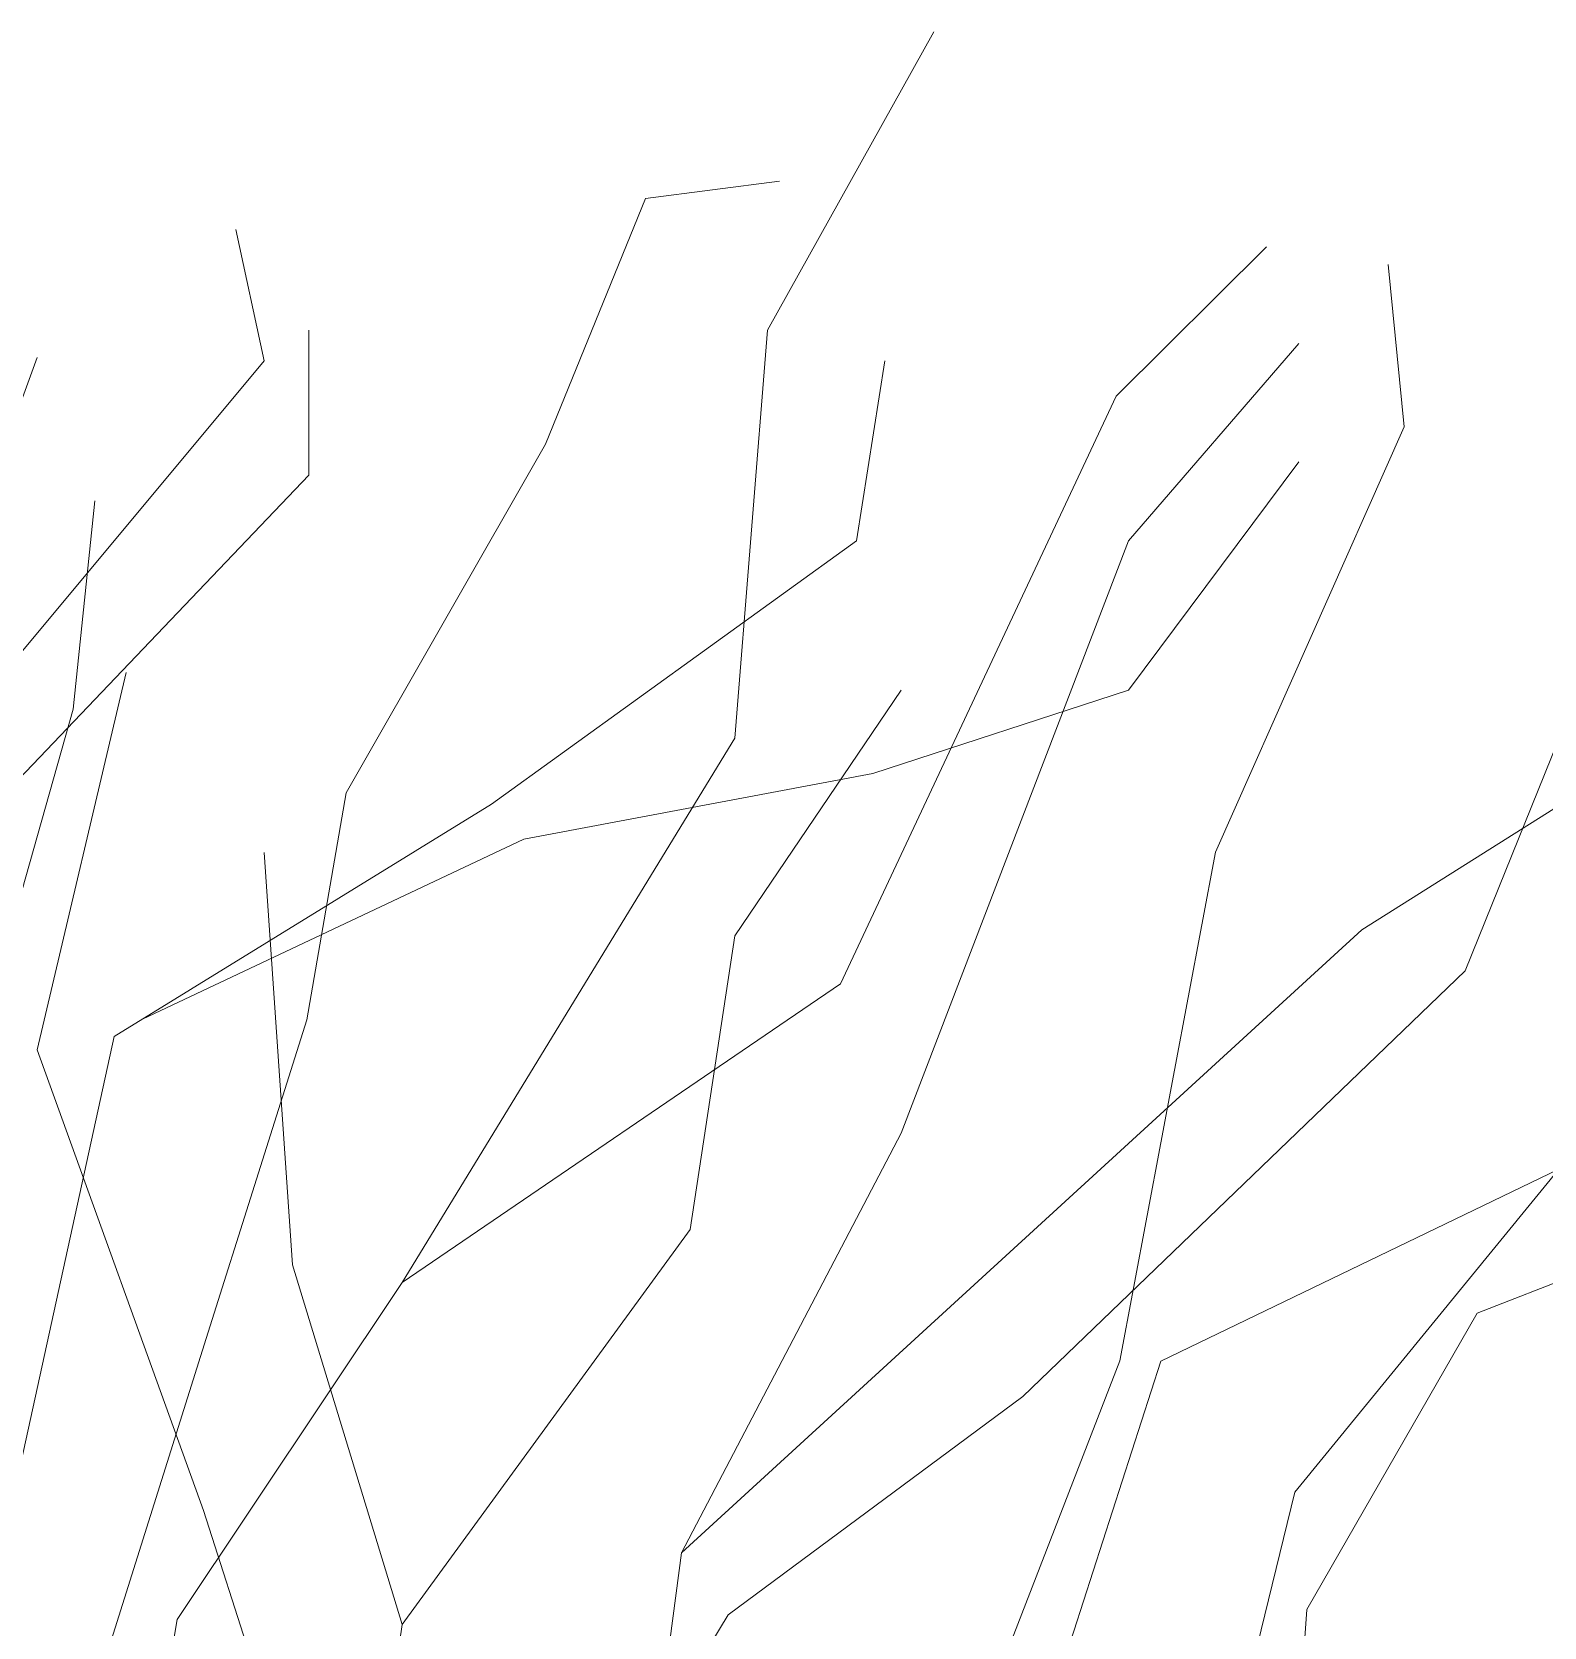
# Model space of a CAD drawing. Header units: millimetres. Extents: x -2481 to 9238, y -476 to 10647.
# Drawn here: x 4962.1 to 5082.3, y 3660.7 to 3787.4 of the extents above; entities that cross this region are included whole.
import ezdxf

# ---------------------------------------------------------------- set-up
doc = ezdxf.new("R2010")
doc.units = ezdxf.units.MM
doc.layers.add('Layer1', color=7, linetype='Continuous', lineweight=0)

msp = doc.modelspace()

# ---------------------------------------------------------------- linework, layer by layer
at = {"layer": 'Layer1'}
for p, q in [((5020.56, 3763.65), (5033.77, 3787.35)), ((5020.56, 3763.65), (5033.77, 3787.35)), ((5020.56, 3763.65), (5033.77, 3787.35)), ((5020.56, 3763.65), (5033.77, 3787.35)), ((5020.56, 3763.65), (5033.77, 3787.35)), ((5020.56, 3763.65), (5033.77, 3787.35)), ((5020.56, 3763.65), (5033.77, 3787.35)), ((5020.56, 3763.65), (5033.77, 3787.35)), ((5010.89, 3774.11), (5021.53, 3775.5)), ((5010.89, 3774.11), (5021.53, 3775.5)), ((5010.89, 3774.11), (5021.53, 3775.5)), ((5010.89, 3774.11), (5021.53, 3775.5)), ((5010.89, 3774.11), (5021.53, 3775.5)), ((5010.89, 3774.11), (5021.53, 3775.5)), ((5010.89, 3774.11), (5021.53, 3775.5)), ((5010.89, 3774.11), (5021.53, 3775.5)), ((5002.93, 3754.6), (5010.89, 3774.11)), ((5002.93, 3754.6), (5010.89, 3774.11)), ((5002.93, 3754.6), (5010.89, 3774.11)), ((5002.93, 3754.6), (5010.89, 3774.11)), ((5002.93, 3754.6), (5010.89, 3774.11)), ((5002.93, 3754.6), (5010.89, 3774.11)), ((5002.93, 3754.6), (5010.89, 3774.11)), ((5002.93, 3754.6), (5010.89, 3774.11)), ((4978.34, 3771.67), (4980.6, 3761.22)), ((4978.34, 3771.67), (4980.6, 3761.22)), ((4978.34, 3771.67), (4980.6, 3761.22)), ((4978.34, 3771.67), (4980.6, 3761.22)), ((4978.34, 3771.67), (4980.6, 3761.22)), ((4978.34, 3771.67), (4980.6, 3761.22)), ((4978.34, 3771.67), (4980.6, 3761.22)), ((4978.34, 3771.67), (4980.6, 3761.22)), ((5060.2, 3770.28), (5048.27, 3758.43)), ((5060.2, 3770.28), (5048.27, 3758.43)), ((5060.2, 3770.28), (5048.27, 3758.43)), ((5060.2, 3770.28), (5048.27, 3758.43)), ((5060.2, 3770.28), (5048.27, 3758.43)), ((5060.2, 3770.28), (5048.27, 3758.43)), ((5060.2, 3770.28), (5048.27, 3758.43)), ((5060.2, 3770.28), (5048.27, 3758.43)), ((5071.15, 3755.99), (5069.86, 3768.88)), ((5071.15, 3755.99), (5069.86, 3768.88)), ((5071.15, 3755.99), (5069.86, 3768.88)), ((5071.15, 3755.99), (5069.86, 3768.88)), ((5071.15, 3755.99), (5069.86, 3768.88)), ((5071.15, 3755.99), (5069.86, 3768.88)), ((5071.15, 3755.99), (5069.86, 3768.88)), ((5071.15, 3755.99), (5069.86, 3768.88)), ((4984.14, 3752.15), (4984.14, 3763.65)), ((4984.14, 3763.65), (4984.14, 3752.15)), ((4984.14, 3752.15), (4984.14, 3763.65)), ((4984.14, 3763.65), (4984.14, 3752.15)), ((4984.14, 3752.15), (4984.14, 3763.65)), ((4984.14, 3763.65), (4984.14, 3752.15)), ((4984.14, 3752.15), (4984.14, 3763.65)), ((4984.14, 3763.65), (4984.14, 3752.15)), ((4984.14, 3752.15), (4984.14, 3763.65)), ((4984.14, 3763.65), (4984.14, 3752.15)), ((4984.14, 3752.15), (4984.14, 3763.65)), ((4984.14, 3763.65), (4984.14, 3752.15)), ((4984.14, 3752.15), (4984.14, 3763.65)), ((4984.14, 3763.65), (4984.14, 3752.15)), ((4984.14, 3752.15), (4984.14, 3763.65)), ((4984.14, 3763.65), (4984.14, 3752.15)), ((5017.98, 3731.25), (5020.56, 3763.65)), ((5017.98, 3731.25), (5020.56, 3763.65)), ((5017.98, 3731.25), (5020.56, 3763.65)), ((5017.98, 3731.25), (5020.56, 3763.65)), ((5017.98, 3731.25), (5020.56, 3763.65)), ((5017.98, 3731.25), (5020.56, 3763.65)), ((5017.98, 3731.25), (5020.56, 3763.65)), ((5017.98, 3731.25), (5020.56, 3763.65)), ((5049.24, 3746.93), (5062.77, 3762.61)), ((5049.24, 3746.93), (5062.77, 3762.61)), ((5049.24, 3746.93), (5062.77, 3762.61)), ((5049.24, 3746.93), (5062.77, 3762.61)), ((5049.24, 3746.93), (5062.77, 3762.61)), ((5049.24, 3746.93), (5062.77, 3762.61)), ((5049.24, 3746.93), (5062.77, 3762.61)), ((5049.24, 3746.93), (5062.77, 3762.61)), ((4949.12, 3724.53), (4962.55, 3761.48)), ((4949.12, 3724.53), (4962.55, 3761.48)), ((4949.12, 3724.53), (4962.55, 3761.48)), ((4949.12, 3724.53), (4962.55, 3761.48)), ((4949.12, 3724.53), (4962.55, 3761.48)), ((4949.12, 3724.53), (4962.55, 3761.48)), ((4949.12, 3724.53), (4962.55, 3761.48)), ((4949.12, 3724.53), (4962.55, 3761.48)), ((4980.6, 3761.22), (4959.97, 3736.47)), ((4980.6, 3761.22), (4959.97, 3736.47)), ((4980.6, 3761.22), (4959.97, 3736.47)), ((4980.6, 3761.22), (4959.97, 3736.47)), ((4980.6, 3761.22), (4959.97, 3736.47)), ((4980.6, 3761.22), (4959.97, 3736.47)), ((4980.6, 3761.22), (4959.97, 3736.47)), ((4980.6, 3761.22), (4959.97, 3736.47)), ((5029.9, 3761.22), (5027.65, 3746.93)), ((5029.9, 3761.22), (5027.65, 3746.93)), ((5029.9, 3761.22), (5027.65, 3746.93)), ((5029.9, 3761.22), (5027.65, 3746.93)), ((5029.9, 3761.22), (5027.65, 3746.93)), ((5029.9, 3761.22), (5027.65, 3746.93)), ((5029.9, 3761.22), (5027.65, 3746.93)), ((5029.9, 3761.22), (5027.65, 3746.93)), ((5048.27, 3758.43), (5026.36, 3711.73)), ((5048.27, 3758.43), (5026.36, 3711.73)), ((5048.27, 3758.43), (5026.36, 3711.73)), ((5048.27, 3758.43), (5026.36, 3711.73)), ((5048.27, 3758.43), (5026.36, 3711.73)), ((5048.27, 3758.43), (5026.36, 3711.73)), ((5048.27, 3758.43), (5026.36, 3711.73)), ((5048.27, 3758.43), (5026.36, 3711.73)), ((5056.15, 3722.19), (5071.15, 3755.99)), ((5056.15, 3722.19), (5071.15, 3755.99)), ((5056.15, 3722.19), (5071.15, 3755.99)), ((5056.15, 3722.19), (5071.15, 3755.99)), ((5056.15, 3722.19), (5071.15, 3755.99)), ((5056.15, 3722.19), (5071.15, 3755.99)), ((5056.15, 3722.19), (5071.15, 3755.99)), ((5056.15, 3722.19), (5071.15, 3755.99)), ((4987.11, 3726.92), (5002.93, 3754.6)), ((4987.11, 3726.92), (5002.93, 3754.6)), ((4987.11, 3726.92), (5002.93, 3754.6)), ((4987.11, 3726.92), (5002.93, 3754.6)), ((4987.11, 3726.92), (5002.93, 3754.6)), ((4987.11, 3726.92), (5002.93, 3754.6)), ((4987.11, 3726.92), (5002.93, 3754.6)), ((4987.11, 3726.92), (5002.93, 3754.6)), ((5062.77, 3753.2), (5049.24, 3735.08)), ((5062.77, 3753.2), (5049.24, 3735.08)), ((5062.77, 3753.2), (5049.24, 3735.08)), ((5062.77, 3753.2), (5049.24, 3735.08)), ((5062.77, 3753.2), (5049.24, 3735.08)), ((5062.77, 3753.2), (5049.24, 3735.08)), ((5062.77, 3753.2), (5049.24, 3735.08)), ((5062.77, 3753.2), (5049.24, 3735.08)), ((4952.88, 3719.4), (4984.14, 3752.15)), ((4952.88, 3719.4), (4984.14, 3752.15)), ((4952.88, 3719.4), (4984.14, 3752.15)), ((4952.88, 3719.4), (4984.14, 3752.15)), ((4952.88, 3719.4), (4984.14, 3752.15)), ((4952.88, 3719.4), (4984.14, 3752.15)), ((4952.88, 3719.4), (4984.14, 3752.15)), ((4952.88, 3719.4), (4984.14, 3752.15)), ((4965.41, 3733.55), (4967.15, 3750.11)), ((4965.41, 3733.55), (4967.15, 3750.11)), ((4965.41, 3733.55), (4967.15, 3750.11)), ((4965.41, 3733.55), (4967.15, 3750.11)), ((4965.41, 3733.55), (4967.15, 3750.11)), ((4965.41, 3733.55), (4967.15, 3750.11)), ((4965.41, 3733.55), (4967.15, 3750.11)), ((4965.41, 3733.55), (4967.15, 3750.11)), ((5027.65, 3746.93), (4998.65, 3726.02)), ((5027.65, 3746.93), (4998.65, 3726.02)), ((5027.65, 3746.93), (4998.65, 3726.02)), ((5027.65, 3746.93), (4998.65, 3726.02)), ((5027.65, 3746.93), (4998.65, 3726.02)), ((5027.65, 3746.93), (4998.65, 3726.02)), ((5027.65, 3746.93), (4998.65, 3726.02)), ((5027.65, 3746.93), (4998.65, 3726.02)), ((5031.19, 3699.88), (5049.24, 3746.93)), ((5031.19, 3699.88), (5049.24, 3746.93)), ((5031.19, 3699.88), (5049.24, 3746.93)), ((5031.19, 3699.88), (5049.24, 3746.93)), ((5031.19, 3699.88), (5049.24, 3746.93)), ((5031.19, 3699.88), (5049.24, 3746.93)), ((5031.19, 3699.88), (5049.24, 3746.93)), ((5031.19, 3699.88), (5049.24, 3746.93)), ((5089.2, 3745.53), (5075.99, 3712.78)), ((5089.2, 3745.53), (5075.99, 3712.78)), ((5089.2, 3745.53), (5075.99, 3712.78)), ((5089.2, 3745.53), (5075.99, 3712.78)), ((5089.2, 3745.53), (5075.99, 3712.78)), ((5089.2, 3745.53), (5075.99, 3712.78)), ((5089.2, 3745.53), (5075.99, 3712.78)), ((5089.2, 3745.53), (5075.99, 3712.78)), ((4962.55, 3706.5), (4969.64, 3736.47)), ((4962.55, 3706.5), (4969.64, 3736.47)), ((4962.55, 3706.5), (4969.64, 3736.47)), ((4962.55, 3706.5), (4969.64, 3736.47)), ((4962.55, 3706.5), (4969.64, 3736.47)), ((4962.55, 3706.5), (4969.64, 3736.47)), ((4962.55, 3706.5), (4969.64, 3736.47)), ((4962.55, 3706.5), (4969.64, 3736.47)), ((5067.79, 3716.02), (5100.16, 3736.47)), ((5067.79, 3716.02), (5100.16, 3736.47)), ((5067.79, 3716.02), (5100.16, 3736.47)), ((5067.79, 3716.02), (5100.16, 3736.47)), ((5067.79, 3716.02), (5100.16, 3736.47)), ((5067.79, 3716.02), (5100.16, 3736.47)), ((5067.79, 3716.02), (5100.16, 3736.47)), ((5067.79, 3716.02), (5100.16, 3736.47)), ((5017.98, 3715.56), (5031.19, 3735.08)), ((5017.98, 3715.56), (5031.19, 3735.08)), ((5017.98, 3715.56), (5031.19, 3735.08)), ((5017.98, 3715.56), (5031.19, 3735.08)), ((5017.98, 3715.56), (5031.19, 3735.08)), ((5017.98, 3715.56), (5031.19, 3735.08)), ((5017.98, 3715.56), (5031.19, 3735.08)), ((5017.98, 3715.56), (5031.19, 3735.08)), ((5049.24, 3735.08), (5028.94, 3728.46)), ((5049.24, 3735.08), (5028.94, 3728.46)), ((5049.24, 3735.08), (5028.94, 3728.46)), ((5049.24, 3735.08), (5028.94, 3728.46)), ((5049.24, 3735.08), (5028.94, 3728.46)), ((5049.24, 3735.08), (5028.94, 3728.46)), ((5049.24, 3735.08), (5028.94, 3728.46)), ((5049.24, 3735.08), (5028.94, 3728.46)), ((4956.83, 3703.19), (4965.41, 3733.55)), ((4956.83, 3703.19), (4965.41, 3733.55)), ((4956.83, 3703.19), (4965.41, 3733.55)), ((4956.83, 3703.19), (4965.41, 3733.55)), ((4956.83, 3703.19), (4965.41, 3733.55)), ((4956.83, 3703.19), (4965.41, 3733.55)), ((4956.83, 3703.19), (4965.41, 3733.55)), ((4956.83, 3703.19), (4965.41, 3733.55)), ((4991.56, 3688.03), (5017.98, 3731.25)), ((4991.56, 3688.03), (5017.98, 3731.25)), ((4991.56, 3688.03), (5017.98, 3731.25)), ((4991.56, 3688.03), (5017.98, 3731.25)), ((4991.56, 3688.03), (5017.98, 3731.25)), ((4991.56, 3688.03), (5017.98, 3731.25)), ((4991.56, 3688.03), (5017.98, 3731.25)), ((4991.56, 3688.03), (5017.98, 3731.25)), ((5028.94, 3728.46), (5001.22, 3723.23)), ((5028.94, 3728.46), (5001.22, 3723.23)), ((5028.94, 3728.46), (5001.22, 3723.23)), ((5028.94, 3728.46), (5001.22, 3723.23)), ((5028.94, 3728.46), (5001.22, 3723.23)), ((5028.94, 3728.46), (5001.22, 3723.23)), ((5028.94, 3728.46), (5001.22, 3723.23)), ((5028.94, 3728.46), (5001.22, 3723.23)), ((4983.97, 3708.89), (4987.11, 3726.92)), ((4983.97, 3708.89), (4987.11, 3726.92)), ((4983.97, 3708.89), (4987.11, 3726.92)), ((4983.97, 3708.89), (4987.11, 3726.92)), ((4983.97, 3708.89), (4987.11, 3726.92)), ((4983.97, 3708.89), (4987.11, 3726.92)), ((4983.97, 3708.89), (4987.11, 3726.92)), ((4983.97, 3708.89), (4987.11, 3726.92)), ((4998.65, 3726.02), (4968.68, 3707.55)), ((4998.65, 3726.02), (4968.68, 3707.55)), ((4998.65, 3726.02), (4968.68, 3707.55)), ((4998.65, 3726.02), (4968.68, 3707.55)), ((4998.65, 3726.02), (4968.68, 3707.55)), ((4998.65, 3726.02), (4968.68, 3707.55)), ((4998.65, 3726.02), (4968.68, 3707.55)), ((4998.65, 3726.02), (4968.68, 3707.55)), ((5001.22, 3723.23), (4970.93, 3708.94)), ((5001.22, 3723.23), (4970.93, 3708.94)), ((5001.22, 3723.23), (4970.93, 3708.94)), ((5001.22, 3723.23), (4970.93, 3708.94)), ((5001.22, 3723.23), (4970.93, 3708.94)), ((5001.22, 3723.23), (4970.93, 3708.94)), ((5001.22, 3723.23), (4970.93, 3708.94)), ((5001.22, 3723.23), (4970.93, 3708.94)), ((4982.85, 3689.43), (4980.6, 3722.18)), ((4982.85, 3689.43), (4980.6, 3722.18)), ((4982.85, 3689.43), (4980.6, 3722.18)), ((4982.85, 3689.43), (4980.6, 3722.18)), ((4982.85, 3689.43), (4980.6, 3722.18)), ((4982.85, 3689.43), (4980.6, 3722.18)), ((4982.85, 3689.43), (4980.6, 3722.18)), ((4982.85, 3689.43), (4980.6, 3722.18)), ((5048.55, 3681.79), (5056.15, 3722.19)), ((5048.55, 3681.79), (5056.15, 3722.19)), ((5048.55, 3681.79), (5056.15, 3722.19)), ((5048.55, 3681.79), (5056.15, 3722.19)), ((5048.55, 3681.79), (5056.15, 3722.19)), ((5048.55, 3681.79), (5056.15, 3722.19)), ((5048.55, 3681.79), (5056.15, 3722.19)), ((5048.55, 3681.79), (5056.15, 3722.19)), ((5013.75, 3666.56), (5067.79, 3716.02)), ((5013.75, 3666.56), (5067.79, 3716.02)), ((5013.75, 3666.56), (5067.79, 3716.02)), ((5013.75, 3666.56), (5067.79, 3716.02)), ((5013.75, 3666.56), (5067.79, 3716.02)), ((5013.75, 3666.56), (5067.79, 3716.02)), ((5013.75, 3666.56), (5067.79, 3716.02)), ((5013.75, 3666.56), (5067.79, 3716.02)), ((5014.44, 3692.22), (5017.98, 3715.56)), ((5014.44, 3692.22), (5017.98, 3715.56)), ((5014.44, 3692.22), (5017.98, 3715.56)), ((5014.44, 3692.22), (5017.98, 3715.56)), ((5014.44, 3692.22), (5017.98, 3715.56)), ((5014.44, 3692.22), (5017.98, 3715.56)), ((5014.44, 3692.22), (5017.98, 3715.56)), ((5014.44, 3692.22), (5017.98, 3715.56)), ((5075.99, 3712.78), (5040.86, 3678.97)), ((5075.99, 3712.78), (5040.86, 3678.97)), ((5075.99, 3712.78), (5040.86, 3678.97)), ((5075.99, 3712.78), (5040.86, 3678.97)), ((5075.99, 3712.78), (5040.86, 3678.97)), ((5075.99, 3712.78), (5040.86, 3678.97)), ((5075.99, 3712.78), (5040.86, 3678.97)), ((5075.99, 3712.78), (5040.86, 3678.97)), ((5026.36, 3711.73), (4991.56, 3688.03)), ((5026.36, 3711.73), (4991.56, 3688.03)), ((5026.36, 3711.73), (4991.56, 3688.03)), ((5026.36, 3711.73), (4991.56, 3688.03)), ((5026.36, 3711.73), (4991.56, 3688.03)), ((5026.36, 3711.73), (4991.56, 3688.03)), ((5026.36, 3711.73), (4991.56, 3688.03)), ((5026.36, 3711.73), (4991.56, 3688.03)), ((4975.99, 3683.56), (4983.97, 3708.89)), ((4975.99, 3683.56), (4983.97, 3708.89)), ((4975.99, 3683.56), (4983.97, 3708.89)), ((4975.99, 3683.56), (4983.97, 3708.89)), ((4975.99, 3683.56), (4983.97, 3708.89)), ((4975.99, 3683.56), (4983.97, 3708.89)), ((4975.99, 3683.56), (4983.97, 3708.89)), ((4975.99, 3683.56), (4983.97, 3708.89)), ((4968.68, 3707.55), (4959.24, 3664.48)), ((4968.68, 3707.55), (4959.24, 3664.48)), ((4968.68, 3707.55), (4959.24, 3664.48)), ((4968.68, 3707.55), (4959.24, 3664.48)), ((4968.68, 3707.55), (4959.24, 3664.48)), ((4968.68, 3707.55), (4959.24, 3664.48)), ((4968.68, 3707.55), (4959.24, 3664.48)), ((4968.68, 3707.55), (4959.24, 3664.48)), ((4975.77, 3669.91), (4962.55, 3706.5)), ((4975.77, 3669.91), (4962.55, 3706.5)), ((4975.77, 3669.91), (4962.55, 3706.5)), ((4975.77, 3669.91), (4962.55, 3706.5)), ((4975.77, 3669.91), (4962.55, 3706.5)), ((4975.77, 3669.91), (4962.55, 3706.5)), ((4975.77, 3669.91), (4962.55, 3706.5)), ((4975.77, 3669.91), (4962.55, 3706.5)), ((5100.16, 3705.11), (5051.82, 3681.76)), ((5100.16, 3705.11), (5051.82, 3681.76)), ((5100.16, 3705.11), (5051.82, 3681.76)), ((5100.16, 3705.11), (5051.82, 3681.76)), ((5100.16, 3705.11), (5051.82, 3681.76)), ((5100.16, 3705.11), (5051.82, 3681.76)), ((5100.16, 3705.11), (5051.82, 3681.76)), ((5100.16, 3705.11), (5051.82, 3681.76)), ((5013.75, 3666.56), (5031.19, 3699.88)), ((5013.75, 3666.56), (5031.19, 3699.88)), ((5013.75, 3666.56), (5031.19, 3699.88)), ((5013.75, 3666.56), (5031.19, 3699.88)), ((5013.75, 3666.56), (5031.19, 3699.88)), ((5013.75, 3666.56), (5031.19, 3699.88)), ((5013.75, 3666.56), (5031.19, 3699.88)), ((5013.75, 3666.56), (5031.19, 3699.88)), ((5062.45, 3671.37), (5084.04, 3697.76)), ((5062.45, 3671.37), (5084.04, 3697.76)), ((5062.45, 3671.37), (5084.04, 3697.76)), ((5062.45, 3671.37), (5084.04, 3697.76)), ((5062.45, 3671.37), (5084.04, 3697.76)), ((5062.45, 3671.37), (5084.04, 3697.76)), ((5062.45, 3671.37), (5084.04, 3697.76)), ((5062.45, 3671.37), (5084.04, 3697.76)), ((5107.25, 3697.44), (5076.95, 3685.59)), ((5107.25, 3697.44), (5076.95, 3685.59)), ((5107.25, 3697.44), (5076.95, 3685.59)), ((5107.25, 3697.44), (5076.95, 3685.59)), ((5107.25, 3697.44), (5076.95, 3685.59)), ((5107.25, 3697.44), (5076.95, 3685.59)), ((5107.25, 3697.44), (5076.95, 3685.59)), ((5107.25, 3697.44), (5076.95, 3685.59)), ((4991.56, 3660.85), (5014.44, 3692.22)), ((4991.56, 3660.85), (5014.44, 3692.22)), ((4991.56, 3660.85), (5014.44, 3692.22)), ((4991.56, 3660.85), (5014.44, 3692.22)), ((4991.56, 3660.85), (5014.44, 3692.22)), ((4991.56, 3660.85), (5014.44, 3692.22)), ((4991.56, 3660.85), (5014.44, 3692.22)), ((4991.56, 3660.85), (5014.44, 3692.22)), ((4991.56, 3660.85), (4982.85, 3689.43)), ((4991.56, 3660.85), (4982.85, 3689.43)), ((4991.56, 3660.85), (4982.85, 3689.43)), ((4991.56, 3660.85), (4982.85, 3689.43)), ((4991.56, 3660.85), (4982.85, 3689.43)), ((4991.56, 3660.85), (4982.85, 3689.43)), ((4991.56, 3660.85), (4982.85, 3689.43)), ((4991.56, 3660.85), (4982.85, 3689.43)), ((4991.56, 3688.03), (4973.68, 3661.25)), ((4991.56, 3688.03), (4973.68, 3661.25)), ((4991.56, 3688.03), (4973.68, 3661.25)), ((4991.56, 3688.03), (4973.68, 3661.25)), ((4991.56, 3688.03), (4973.68, 3661.25)), ((4991.56, 3688.03), (4973.68, 3661.25)), ((4991.56, 3688.03), (4973.68, 3661.25)), ((4991.56, 3688.03), (4973.68, 3661.25)), ((5076.95, 3685.59), (5063.4, 3662.06)), ((5076.95, 3685.59), (5063.4, 3662.06)), ((5076.95, 3685.59), (5063.4, 3662.06)), ((5076.95, 3685.59), (5063.4, 3662.06)), ((5076.95, 3685.59), (5063.4, 3662.06)), ((5076.95, 3685.59), (5063.4, 3662.06)), ((5076.95, 3685.59), (5063.4, 3662.06)), ((5076.95, 3685.59), (5063.4, 3662.06)), ((4968.01, 3658.24), (4975.99, 3683.56)), ((4968.01, 3658.24), (4975.99, 3683.56)), ((4968.01, 3658.24), (4975.99, 3683.56)), ((4968.01, 3658.24), (4975.99, 3683.56)), ((4968.01, 3658.24), (4975.99, 3683.56)), ((4968.01, 3658.24), (4975.99, 3683.56)), ((4968.01, 3658.24), (4975.99, 3683.56)), ((4968.01, 3658.24), (4975.99, 3683.56)), ((5038.43, 3655.69), (5048.55, 3681.79)), ((5038.43, 3655.69), (5048.55, 3681.79)), ((5038.43, 3655.69), (5048.55, 3681.79)), ((5038.43, 3655.69), (5048.55, 3681.79)), ((5038.43, 3655.69), (5048.55, 3681.79)), ((5038.43, 3655.69), (5048.55, 3681.79)), ((5038.43, 3655.69), (5048.55, 3681.79)), ((5038.43, 3655.69), (5048.55, 3681.79)), ((5051.82, 3681.76), (5043.45, 3655.82)), ((5051.82, 3681.76), (5043.45, 3655.82)), ((5051.82, 3681.76), (5043.45, 3655.82)), ((5051.82, 3681.76), (5043.45, 3655.82)), ((5051.82, 3681.76), (5043.45, 3655.82)), ((5051.82, 3681.76), (5043.45, 3655.82)), ((5051.82, 3681.76), (5043.45, 3655.82)), ((5051.82, 3681.76), (5043.45, 3655.82)), ((5040.86, 3678.97), (5017.46, 3661.63)), ((5040.86, 3678.97), (5017.46, 3661.63)), ((5040.86, 3678.97), (5017.46, 3661.63)), ((5040.86, 3678.97), (5017.46, 3661.63)), ((5040.86, 3678.97), (5017.46, 3661.63)), ((5040.86, 3678.97), (5017.46, 3661.63)), ((5040.86, 3678.97), (5017.46, 3661.63)), ((5040.86, 3678.97), (5017.46, 3661.63)), ((5055.94, 3644.64), (5062.45, 3671.37)), ((5055.94, 3644.64), (5062.45, 3671.37)), ((5055.94, 3644.64), (5062.45, 3671.37)), ((5055.94, 3644.64), (5062.45, 3671.37)), ((5055.94, 3644.64), (5062.45, 3671.37)), ((5055.94, 3644.64), (5062.45, 3671.37)), ((5055.94, 3644.64), (5062.45, 3671.37)), ((5055.94, 3644.64), (5062.45, 3671.37)), ((4985.43, 3639.94), (4975.77, 3669.91)), ((4985.43, 3639.94), (4975.77, 3669.91)), ((4985.43, 3639.94), (4975.77, 3669.91)), ((4985.43, 3639.94), (4975.77, 3669.91)), ((4985.43, 3639.94), (4975.77, 3669.91)), ((4985.43, 3639.94), (4975.77, 3669.91)), ((4985.43, 3639.94), (4975.77, 3669.91)), ((4985.43, 3639.94), (4975.77, 3669.91)), ((5011.94, 3652.88), (5013.75, 3666.56)), ((5011.94, 3652.88), (5013.75, 3666.56)), ((5011.94, 3652.88), (5013.75, 3666.56)), ((5011.94, 3652.88), (5013.75, 3666.56)), ((5011.94, 3652.88), (5013.75, 3666.56)), ((5011.94, 3652.88), (5013.75, 3666.56)), ((5011.94, 3652.88), (5013.75, 3666.56)), ((5011.94, 3652.88), (5013.75, 3666.56)), ((5063.4, 3662.06), (5062.36, 3646.24)), ((5063.4, 3662.06), (5062.36, 3646.24)), ((5063.4, 3662.06), (5062.36, 3646.24)), ((5063.4, 3662.06), (5062.36, 3646.24)), ((5063.4, 3662.06), (5062.36, 3646.24)), ((5063.4, 3662.06), (5062.36, 3646.24)), ((5063.4, 3662.06), (5062.36, 3646.24)), ((5063.4, 3662.06), (5062.36, 3646.24)), ((4973.68, 3661.25), (4968.05, 3628.08)), ((4973.68, 3661.25), (4968.05, 3628.08)), ((4973.68, 3661.25), (4968.05, 3628.08)), ((4973.68, 3661.25), (4968.05, 3628.08)), ((4973.68, 3661.25), (4968.05, 3628.08)), ((4973.68, 3661.25), (4968.05, 3628.08)), ((4973.68, 3661.25), (4968.05, 3628.08)), ((4973.68, 3661.25), (4968.05, 3628.08)), ((4984.14, 3609.97), (4991.56, 3660.85)), ((4984.14, 3609.97), (4991.56, 3660.85)), ((4984.14, 3609.97), (4991.56, 3660.85)), ((4984.14, 3609.97), (4991.56, 3660.85)), ((4984.14, 3609.97), (4991.56, 3660.85)), ((4984.14, 3609.97), (4991.56, 3660.85)), ((4984.14, 3609.97), (4991.56, 3660.85)), ((4984.14, 3609.97), (4991.56, 3660.85)), ((5017.46, 3661.63), (5003.67, 3639.03)), ((5017.46, 3661.63), (5003.67, 3639.03)), ((5017.46, 3661.63), (5003.67, 3639.03)), ((5017.46, 3661.63), (5003.67, 3639.03)), ((5017.46, 3661.63), (5003.67, 3639.03)), ((5017.46, 3661.63), (5003.67, 3639.03)), ((5017.46, 3661.63), (5003.67, 3639.03)), ((5017.46, 3661.63), (5003.67, 3639.03))]:
    msp.add_line(p, q, dxfattribs=at)

doc.saveas('drawing.dxf')
